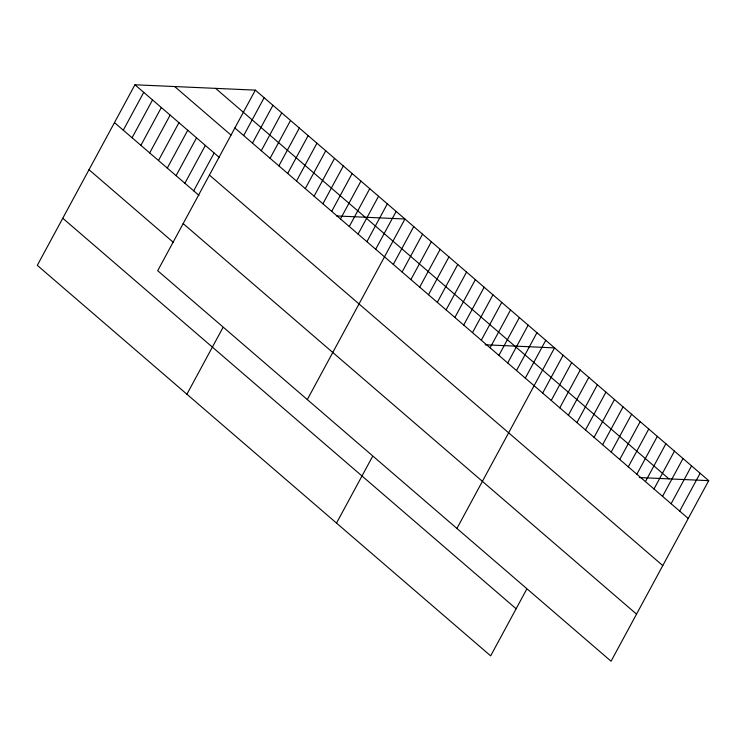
<?xml version="1.0" encoding="UTF-8"?>
<svg xmlns="http://www.w3.org/2000/svg" width="746" height="746" viewBox="0 0 746 746"><rect width="100%" height="100%" fill="white"/><g stroke="black" fill="none" stroke-linecap="round" stroke-linejoin="round"><path stroke-width="1.12" d="M255.337 90.135L157.695 270.714L611.067 661.226L708.7 480.648L255.337 90.135L134.933 84.774L37.3 265.352L490.663 655.865L526.629 589.34M123.286 130.186L143.736 92.355M132.079 137.768L152.538 99.936M140.882 145.349L161.341 107.517M149.685 152.93L170.135 115.098M158.488 160.511L178.937 122.68M167.281 168.092L187.74 130.261M176.084 175.674L196.543 137.842M184.887 183.255L205.337 145.423M193.69 190.827L214.139 153.005M243.681 135.548L264.131 97.717M252.484 143.129L272.933 105.298M261.286 150.711L281.736 112.879M270.08 158.292L290.539 120.46M278.883 165.873L299.342 128.042M287.686 173.454L308.135 135.623M296.488 181.036L316.938 143.204M186.91 394.214L222.877 327.699M305.282 188.617L325.741 150.785M314.085 196.189L334.544 158.366M322.887 203.77L343.337 165.948M331.69 211.351L352.14 173.529M340.484 218.932L360.943 181.101M349.287 226.514L369.746 188.682M358.089 234.095L378.539 196.263M366.892 241.676L387.342 203.844M375.686 249.257L396.145 211.426M307.305 399.576L404.947 219.007L336.558 215.958M393.291 264.42L413.75 226.588M402.094 272.001L422.544 234.169M410.897 279.582L431.347 241.751M419.69 287.163L440.149 249.332M428.493 294.745L448.952 256.913M437.296 302.316L457.746 264.494M446.099 309.898L466.548 272.076M336.521 523.086L372.487 456.571M454.892 317.479L475.351 279.647M463.695 325.06L484.154 287.229M472.498 332.641L492.947 294.81M481.301 340.223L501.75 302.391M490.094 347.804L510.553 309.972M498.897 355.385L519.356 317.554M507.7 362.966L528.149 325.135M516.502 370.548L536.952 332.716M525.305 378.129L545.755 340.297M456.925 528.448L554.558 347.878L485.142 344.783M542.668 393.086L563.118 355.255M551.229 400.462L571.678 362.631M559.789 407.838L580.248 370.007M568.359 415.214L588.808 377.383M576.919 422.59L597.378 384.759M585.479 429.966L605.938 392.135M594.049 437.342L614.499 399.511M602.609 444.719L623.069 406.887M611.17 452.095L631.629 414.263M619.74 459.471L640.189 421.639M628.3 466.847L648.759 429.015M636.86 474.223L657.319 436.391M645.43 481.599L665.88 443.767M653.99 488.975L674.449 451.144M662.551 496.351L683.01 458.52M671.12 503.727L691.57 465.896M679.681 511.103L700.14 473.272M639.294 477.561L708.7 480.648M215.603 88.373L668.966 478.885M234.878 127.967L688.25 518.479M174.667 86.545L230.99 135.063M134.933 84.774L219.417 157.546M209.412 175.077L662.774 565.589M114.483 122.605L198.968 195.377M183.171 223.604L636.534 614.117M89.007 169.715L173.501 242.487M62.767 218.242L516.139 608.755"/></g></svg>
